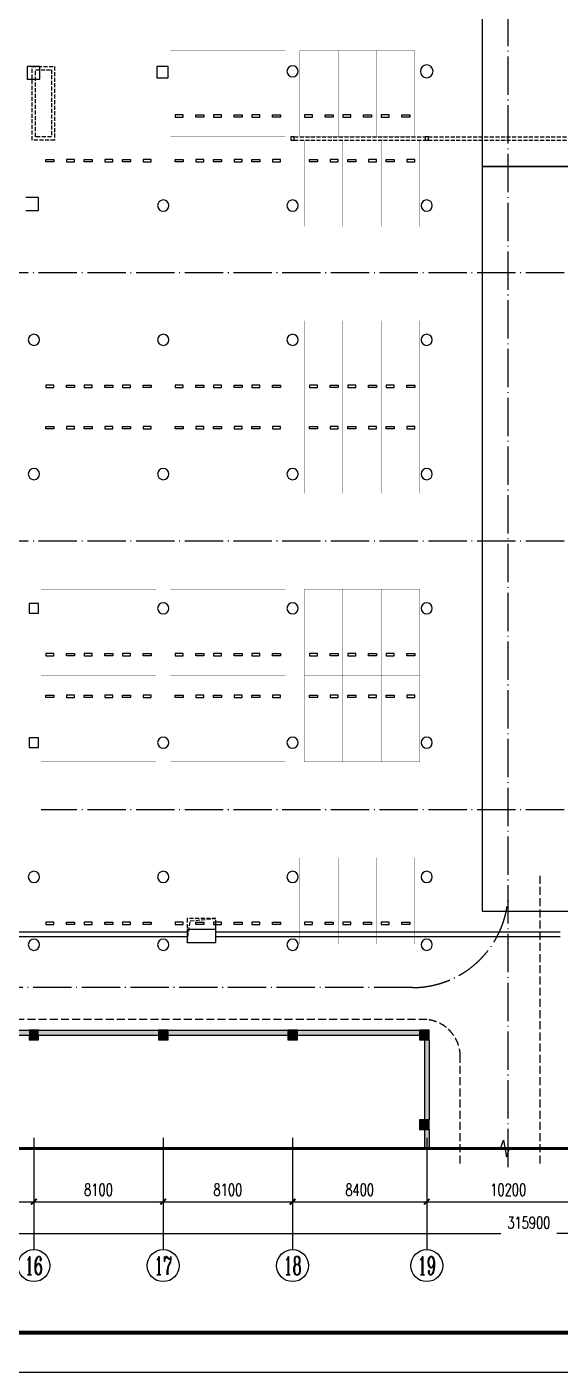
# Model space of a CAD drawing. Extents: x 3835738 to 4446688, y -234172 to 94826.
# Drawn here: x 4216773 to 4250158, y -233516 to -149295 of the extents above; entities that cross this region are included whole.
import ezdxf
from ezdxf.enums import TextEntityAlignment as Align

# ---------------------------------------------------------------- set-up
doc = ezdxf.new("R2010")
doc.units = 0
doc.header["$LTSCALE"] = 1000
doc.header["$MEASUREMENT"] = 0
for name, pattern in [('ACAD_ISO04W100', [30.5, 24, -3, 0.5, -3]), ('ACAD_ISO14W100', [25.5, 12, -3, 0.5, -3, 0.5, -3, 0.5, -3]), ('DASH', [0.35, 0.25, -0.1]), ('DOTE', [2.42, 2, -0.2, 0.02, -0.2])]:
    doc.linetypes.add(name, pattern=pattern)
for name, color, linetype in [('AXIS', 3, 'Continuous'), ('AXIS_TEXT', 3, 'Continuous'), ('COLUMN', 8, 'Continuous'), ('DIM_SYMB', 7, 'Continuous'), ('ELE_DIM', 3, 'Continuous'), ('PUB_DIM', 3, 'Continuous'), ('PUB_HATCH', 8, 'Continuous'), ('TK', 7, 'Continuous'), ('WALL', 255, 'Continuous'), ('WIRE', 210, 'Continuous'), ('用地红线', 9, 'Continuous'), ('竖井线', 8, 'DOTE'), ('车位', 8, 'Continuous'), ('车道中心线', 8, 'Continuous'), ('车道线', 8, 'Continuous'), ('防火卷帘', 9, 'DASH'), ('集水井', 8, 'Continuous')]:
    doc.layers.add(name, color=color, linetype=linetype)
doc.styles.add('_TCH_AXIS', font='COMPLEX', dxfattribs={"bigfont": 'GBCBIG'})
doc.styles.add('COMPLEX', font='COMPLEX')
doc.styles.add('DIM_FONT', font='SIMPLEX', dxfattribs={"width": 0.7, "bigfont": 'GBCBIG'})
doc.dimstyles.new('DIMN250', dxfattribs={"dimscale": 2.5, "dimtxt": 300, "dimasz": 100, "dimexe": 250, "dimexo": 300, "dimgap": 150, "dimtad": 1, "dimdec": 0, "dimzin": 0, "dimdsep": 46, "dimtxsty": 'DIM_FONT', "dimblk": 'ARCHTICK', "dimcen": 0.09, "dimdle": 150, "dimclrt": 7, "dimazin": 2, "dimtfac": 1, "dimtdec": 0, "dimtix": 1, "dimtmove": 2, "dimatfit": 3, "dimldrblk": 'ARCHTICK', "dimfxl": 0, "dimtolj": 1, "dimtzin": 0, "dimarcsym": 0})

# ---------------------------------------------------------------- blocks, each defined once
blk = doc.blocks.new('chewei')
at = {"color": 8, "elevation": 0}
for points in [[(3112289, -494749), (3112434, -494749), (3112434, -495249), (3112289, -495249)], [(3112289, -496549), (3112434, -496549), (3112434, -496049), (3112289, -496049)]]:
    blk.add_lwpolyline(points, close=True, dxfattribs=at)
at = {"layer": '车位', "const_width": 10, "elevation": 0}
blk.add_lwpolyline([(3108261, -495649), (3108261, -494449), (3113661, -494449), (3113661, -496849), (3108261, -496849), (3108261, -495649)], dxfattribs=at)
blk = doc.blocks.new('_ArchTick')
at = {"const_width": 0.5}
blk.add_lwpolyline([(-0.7, -0.7), (0.7, 0.7)], dxfattribs=at)
blk = doc.blocks.new('*D75')
at = {"layer": 'PUB_DIM', "color": 0, "lineweight": -2, "transparency": 16777216}
for p, q in [((4209108, -218793), (4209108, -223418)), ((4217208, -218793), (4217208, -223418)), ((4208733, -222793), (4217583, -222793))]:
    blk.add_line(p, q, dxfattribs=at)
at = {"layer": 'PUB_DIM', "color": 0, "lineweight": -2, "transparency": 16777216, "xscale": 250, "yscale": 250, "zscale": 250, "rotation": 180}
blk.add_blockref('_ArchTick', (4209108, -222793), dxfattribs=at)
at = {"layer": 'PUB_DIM', "color": 0, "lineweight": -2, "transparency": 16777216, "xscale": 250, "yscale": 250, "zscale": 250}
blk.add_blockref('_ArchTick', (4217208, -222793), dxfattribs=at)
at = {"layer": 'PUB_DIM', "color": 7, "transparency": 16777216, "insert": (4213158, -222043), "char_height": 750, "attachment_point": 5, "style": 'DIM_FONT'}
blk.add_mtext('\\A1;8100', dxfattribs=at)
blk = doc.blocks.new('*D76')
at = {"layer": 'PUB_DIM', "color": 0, "lineweight": -2, "transparency": 16777216}
for p, q in [((4217208, -218793), (4217208, -223418)), ((4225308, -218793), (4225308, -223418)), ((4216833, -222793), (4225683, -222793))]:
    blk.add_line(p, q, dxfattribs=at)
at = {"layer": 'PUB_DIM', "color": 0, "lineweight": -2, "transparency": 16777216, "xscale": 250, "yscale": 250, "zscale": 250, "rotation": 180}
blk.add_blockref('_ArchTick', (4217208, -222793), dxfattribs=at)
at = {"layer": 'PUB_DIM', "color": 0, "lineweight": -2, "transparency": 16777216, "xscale": 250, "yscale": 250, "zscale": 250}
blk.add_blockref('_ArchTick', (4225308, -222793), dxfattribs=at)
at = {"layer": 'PUB_DIM', "color": 7, "transparency": 16777216, "insert": (4221258, -222043), "char_height": 750, "attachment_point": 5, "style": 'DIM_FONT'}
blk.add_mtext('\\A1;8100', dxfattribs=at)
blk = doc.blocks.new('*D77')
at = {"layer": 'PUB_DIM', "color": 0, "lineweight": -2, "transparency": 16777216}
for p, q in [((4225308, -218793), (4225308, -223418)), ((4233408, -218793), (4233408, -223418)), ((4224933, -222793), (4233783, -222793))]:
    blk.add_line(p, q, dxfattribs=at)
at = {"layer": 'PUB_DIM', "color": 0, "lineweight": -2, "transparency": 16777216, "xscale": 250, "yscale": 250, "zscale": 250, "rotation": 180}
blk.add_blockref('_ArchTick', (4225308, -222793), dxfattribs=at)
at = {"layer": 'PUB_DIM', "color": 0, "lineweight": -2, "transparency": 16777216, "xscale": 250, "yscale": 250, "zscale": 250}
blk.add_blockref('_ArchTick', (4233408, -222793), dxfattribs=at)
at = {"layer": 'PUB_DIM', "color": 7, "transparency": 16777216, "insert": (4229358, -222043), "char_height": 750, "attachment_point": 5, "style": 'DIM_FONT'}
blk.add_mtext('\\A1;8100', dxfattribs=at)
blk = doc.blocks.new('*D78')
at = {"layer": 'PUB_DIM', "color": 0, "lineweight": -2, "transparency": 16777216}
for p, q in [((4233408, -218793), (4233408, -223418)), ((4241808, -218793), (4241808, -223418)), ((4233033, -222793), (4242183, -222793))]:
    blk.add_line(p, q, dxfattribs=at)
at = {"layer": 'PUB_DIM', "color": 0, "lineweight": -2, "transparency": 16777216, "xscale": 250, "yscale": 250, "zscale": 250, "rotation": 180}
blk.add_blockref('_ArchTick', (4233408, -222793), dxfattribs=at)
at = {"layer": 'PUB_DIM', "color": 0, "lineweight": -2, "transparency": 16777216, "xscale": 250, "yscale": 250, "zscale": 250}
blk.add_blockref('_ArchTick', (4241808, -222793), dxfattribs=at)
at = {"layer": 'PUB_DIM', "color": 7, "transparency": 16777216, "insert": (4237608, -222043), "char_height": 750, "attachment_point": 5, "style": 'DIM_FONT'}
blk.add_mtext('\\A1;8400', dxfattribs=at)
blk = doc.blocks.new('*D79')
at = {"layer": 'PUB_DIM', "color": 0, "lineweight": -2, "transparency": 16777216}
for p, q in [((4241808, -218793), (4241808, -223418)), ((4252008, -218793), (4252008, -223418)), ((4241433, -222793), (4252383, -222793))]:
    blk.add_line(p, q, dxfattribs=at)
at = {"layer": 'PUB_DIM', "color": 0, "lineweight": -2, "transparency": 16777216, "xscale": 250, "yscale": 250, "zscale": 250, "rotation": 180}
blk.add_blockref('_ArchTick', (4241808, -222793), dxfattribs=at)
at = {"layer": 'PUB_DIM', "color": 0, "lineweight": -2, "transparency": 16777216, "xscale": 250, "yscale": 250, "zscale": 250}
blk.add_blockref('_ArchTick', (4252008, -222793), dxfattribs=at)
at = {"layer": 'PUB_DIM', "color": 7, "transparency": 16777216, "insert": (4246908, -222043), "char_height": 750, "attachment_point": 5, "style": 'DIM_FONT'}
blk.add_mtext('\\A1;10200', dxfattribs=at)
blk = doc.blocks.new('*D100')
at = {"layer": 'PUB_DIM', "color": 0, "lineweight": -2, "transparency": 16777216}
for p, q in [((4093008, -218793), (4093008, -225418)), ((4408908, -218793), (4408908, -225418)), ((4092633, -224793), (4246451, -224793)), ((4409283, -224793), (4249951, -224793))]:
    blk.add_line(p, q, dxfattribs=at)
at = {"layer": 'PUB_DIM', "color": 0, "lineweight": -2, "transparency": 16777216, "xscale": 250, "yscale": 250, "zscale": 250, "rotation": 180}
blk.add_blockref('_ArchTick', (4093008, -224793), dxfattribs=at)
at = {"layer": 'PUB_DIM', "color": 0, "lineweight": -2, "transparency": 16777216, "xscale": 250, "yscale": 250, "zscale": 250}
blk.add_blockref('_ArchTick', (4408908, -224793), dxfattribs=at)
at = {"layer": 'PUB_DIM', "color": 7, "transparency": 16777216, "insert": (4248201, -224106), "char_height": 750, "attachment_point": 5, "style": 'DIM_FONT'}
blk.add_mtext('\\A1;315900', dxfattribs=at)
blk = doc.blocks.new('_AXISO')
blk.add_circle((0, 0), 0.5)
at = {"layer": 'AXIS_TEXT', "style": 'COMPLEX', "width": 1.041667}
blk.add_attdef('A', text='', height=0.56, dxfattribs=at).set_placement((-0.25, -0.28), (0.25, -0.28), align=Align.FIT)
blk = doc.blocks.new('A$C19C30915')
blk.add_lwpolyline([(625, 210875), (372125, 210875), (372125, 625), (625, 625)], close=True)
at = {"layer": 'TK', "ltscale": 0.6}
for points, const_width in [([(625, 210875), (372125, 210875), (372125, 625), (625, 625)], 62.5), ([(6875, 208375), (369625, 208375), (369625, 3125), (6875, 3125)], 250)]:
    blk.add_lwpolyline(points, close=True, dxfattribs=dict(at, const_width=const_width))

msp = doc.modelspace()

# ---------------------------------------------------------------- hatches: boundary and pattern name
at = {"layer": 'PUB_HATCH'}
for points in [[(4216907.8, -212372), (4216907.8, -212072), (4209457.8, -212072), (4209457.8, -212372)], [(4216907.8, -212672), (4217507.8, -212672), (4217507.8, -212072), (4216907.8, -212072)], [(4225007.8, -212372), (4225007.8, -212072), (4217507.8, -212072), (4217507.8, -212372)], [(4225007.8, -212672), (4225607.8, -212672), (4225607.8, -212072), (4225007.8, -212072)], [(4233107.8, -212372), (4233107.8, -212072), (4225607.8, -212072), (4225607.8, -212372)], [(4233107.8, -212672), (4233707.8, -212672), (4233707.8, -212072), (4233107.8, -212072)], [(4241357.8, -212372), (4241357.8, -212072), (4233707.8, -212072), (4233707.8, -212372)], [(4241357.8, -212672), (4241957.8, -212672), (4241957.8, -212072), (4241357.8, -212072)], [(4241957.8, -212672), (4241657.8, -212672), (4241657.8, -217671), (4241957.8, -217671)], [(4241357.8, -218272), (4241957.8, -218272), (4241957.8, -217672), (4241357.8, -217672)], [(4241957.8, -218272), (4241657.8, -218272), (4241657.8, -219469.5), (4241957.8, -219469.5)]]:
    msp.add_hatch(color=256, dxfattribs=at).paths.add_polyline_path(points)

# ---------------------------------------------------------------- linework, layer by layer
at = {"layer": 'AXIS'}
for p, q in [((4217207.8, -218793), (4217207.8, -225793.4)), ((4225307.8, -218793), (4225307.8, -225793.4)), ((4233407.8, -218793), (4233407.8, -225793.4)), ((4241807.8, -218793), (4241807.8, -225793.4))]:
    msp.add_line(p, q, dxfattribs=at)
at = {"layer": 'COLUMN'}
for p, q in [((4217582.8, -151772), (4216782.8, -151772)), ((4216782.8, -151772), (4216782.8, -152572)), ((4217582.8, -152572), (4217582.8, -151772)), ((4225607.8, -151772), (4224907.8, -151772)), ((4224907.8, -151772), (4224907.8, -152472)), ((4225607.8, -152472), (4225607.8, -151772)), ((4216782.8, -152572), (4217582.8, -152572)), ((4224907.8, -152472), (4225607.8, -152472)), ((4233507.8, -156172), (4233307.8, -156172)), ((4233307.8, -156172), (4233307.8, -156372)), ((4233307.8, -156372), (4233507.8, -156372)), ((4233507.8, -156372), (4233507.8, -156172)), ((4241907.8, -156172), (4241707.8, -156172)), ((4241707.8, -156172), (4241707.8, -156372)), ((4241707.8, -156372), (4241907.8, -156372)), ((4241907.8, -156372), (4241907.8, -156172)), ((4217507.8, -159972), (4216707.8, -159972)), ((4217507.8, -160772), (4217507.8, -159972)), ((4216707.8, -160772), (4217507.8, -160772)), ((4217507.8, -185372), (4216907.8, -185372)), ((4216907.8, -185372), (4216907.8, -185972)), ((4216907.8, -185972), (4217507.8, -185972)), ((4217507.8, -185972), (4217507.8, -185372)), ((4217507.8, -193772), (4216907.8, -193772)), ((4216907.8, -193772), (4216907.8, -194372)), ((4216907.8, -194372), (4217507.8, -194372)), ((4217507.8, -194372), (4217507.8, -193772)), ((4217507.8, -212072), (4216907.8, -212072)), ((4225607.8, -212072), (4225007.8, -212072)), ((4225007.8, -212072), (4225007.8, -212672)), ((4225607.8, -212672), (4225607.8, -212072)), ((4233707.8, -212072), (4233107.8, -212072)), ((4233107.8, -212072), (4233107.8, -212672)), ((4233707.8, -212672), (4233707.8, -212072)), ((4241957.8, -212072), (4241357.8, -212072)), ((4241357.8, -212072), (4241357.8, -212672)), ((4241957.8, -212672), (4241957.8, -212072)), ((4216907.8, -212372), (4216907.8, -212672)), ((4216907.8, -212672), (4217507.8, -212672)), ((4217507.8, -212672), (4217507.8, -212372)), ((4225007.8, -212672), (4225607.8, -212672)), ((4233107.8, -212672), (4233707.8, -212672)), ((4241357.8, -212672), (4241957.8, -212672)), ((4241957.8, -217672), (4241357.8, -217672)), ((4241357.8, -217672), (4241357.8, -218272)), ((4241957.8, -218272), (4241957.8, -217672)), ((4241357.8, -218272), (4241957.8, -218272))]:
    msp.add_line(p, q, dxfattribs=at)
for centre, radius, start, end in [((4233407.8, -152072), 350, 0, 180), ((4233407.8, -152072), 350, 180, 0), ((4241807.8, -152072), 400, 359.999519, 179.999519), ((4241807.8, -152072), 400, 179.999519, 359.999519), ((4225307.8, -160472), 350, 0, 180), ((4225307.8, -160472), 350, 180, 0), ((4233407.8, -160472), 350, 0, 180), ((4233407.8, -160472), 350, 180, 0), ((4241807.8, -160472), 350, 0, 180), ((4241807.8, -160472), 350, 180, 0), ((4217207.8, -168872), 350, 0, 180), ((4217207.8, -168872), 350, 180, 0), ((4225307.8, -168872), 350, 0, 180), ((4225307.8, -168872), 350, 180, 0), ((4233407.8, -168872), 350, 0, 180), ((4233407.8, -168872), 350, 180, 0), ((4241807.8, -168872), 350, 0, 180), ((4241807.8, -168872), 350, 180, 0), ((4217207.8, -177272), 350, 0, 180), ((4217207.8, -177272), 350, 180, 0), ((4225307.8, -177272), 350, 0, 180), ((4225307.8, -177272), 350, 180, 0), ((4233407.8, -177272), 350, 0, 180), ((4233407.8, -177272), 350, 180, 0), ((4241807.8, -177272), 350, 0, 180), ((4241807.8, -177272), 350, 180, 0), ((4225307.8, -185672), 350, 0, 180), ((4225307.8, -185672), 350, 180, 0), ((4233407.8, -185672), 350, 0, 180), ((4233407.8, -185672), 350, 180, 0), ((4241807.8, -185672), 350, 0, 180), ((4241807.8, -185672), 350, 180, 0), ((4225307.8, -194072), 350, 0, 180), ((4225307.8, -194072), 350, 180, 0), ((4233407.8, -194072), 350, 0, 180), ((4233407.8, -194072), 350, 180, 0), ((4241807.8, -194072), 350, 0, 180), ((4241807.8, -194072), 350, 180, 0), ((4217207.8, -202472), 350, 0, 180), ((4225307.8, -202472), 350, 0, 180), ((4233407.8, -202472), 350, 0, 180), ((4241807.8, -202472), 350, 0, 180), ((4217207.8, -202472), 350, 180, 0), ((4225307.8, -202472), 350, 180, 0), ((4233407.8, -202472), 350, 180, 0), ((4241807.8, -202472), 350, 180, 0), ((4217207.8, -206722), 350, 0, 180), ((4217207.8, -206722), 350, 180, 0), ((4225307.8, -206722), 350, 0, 180), ((4225307.8, -206722), 350, 180, 0), ((4233407.8, -206722), 350, 0, 180), ((4233407.8, -206722), 350, 180, 0), ((4241807.8, -206722), 350, 0, 180), ((4241807.8, -206722), 350, 180, 0)]:
    msp.add_arc(centre, radius, start, end, dxfattribs=at)
at = {"layer": 'DIM_SYMB'}
msp.add_lwpolyline([(4239771.2, -219469.5), (4246429.6, -219469.5), (4246620.7, -218944.5), (4246805.8, -219994.5), (4246992.1, -219469.5), (4253650.6, -219469.5)], dxfattribs=at)
at = {"layer": 'WALL'}
for p, q in [((4209457.8, -212072), (4216907.8, -212072)), ((4217507.8, -212072), (4225007.8, -212072)), ((4225607.8, -212072), (4233107.8, -212072)), ((4233707.8, -212072), (4241357.8, -212072)), ((4209457.8, -212372), (4216907.8, -212372)), ((4217507.8, -212372), (4225007.8, -212372)), ((4225607.8, -212372), (4233107.8, -212372)), ((4233707.8, -212372), (4241357.8, -212372)), ((4241657.8, -212672), (4241657.8, -217671)), ((4241957.8, -212672), (4241957.8, -217671)), ((4241657.8, -218272), (4241657.8, -219469.5)), ((4241957.8, -218272), (4241957.8, -219469.5))]:
    msp.add_line(p, q, dxfattribs=at)
at = {"layer": 'WIRE'}
for p, q in [((4245287.4, -123272), (4245287.4, -204622)), ((4315657.8, -158021.9), (4245287.4, -158021.9)), ((4245287.4, -204622), (4408757.8, -204622))]:
    msp.add_line(p, q, dxfattribs=at)
msp.add_lwpolyline([(4245287.4, -158021.9), (4358357.5, -158021.9)], dxfattribs=at)
at = {"layer": '用地红线', "linetype": 'ACAD_ISO14W100', "ltscale": 0.5, "const_width": 200}
msp.add_lwpolyline([(4414096.8, -219469.5), (4414077.9, -174584.8), (4414104.6, -52999.8, 0.4352131), (4394176.3, -31657.6), (4389175.6, -31775.3), (4389175.5, -32694.5), (4374089, -32692), (4374270.5, -35679.2), (4119740.5, -35679.5), (4119734.4, -32648), (4105541.7, -32645.9), (4105538.8, -31777.5), (4102911.2, -31783, 0.3915267), (4087812.1, -45454.8), (4087828.1, -219469.5), (4087828.1, -219469.5), (4414096.8, -219469.5)], format="xyb", dxfattribs=at)
at = {"layer": '竖井线', "linetype": 'DASH'}
for points in [[(4218507.8, -156372), (4217107.8, -156372), (4217107.8, -151772), (4218507.8, -151772)], [(4218307.8, -156172), (4217307.8, -156172), (4217307.8, -151972), (4218307.8, -151972)]]:
    msp.add_lwpolyline(points, close=True, dxfattribs=at)
at = {"layer": '车道中心线', "linetype": 'ACAD_ISO04W100', "ltscale": 0.1}
for p, q in [((4246907.8, -220641), (4246907.8, -97422)), ((4405957.8, -164672), (4095757.8, -164672)), ((4405957.8, -181472), (4095757.8, -181472)), ((4405957.8, -198272), (4217657.8, -198272)), ((4240907.8, -209397), (4187664.8, -209397))]:
    msp.add_line(p, q, dxfattribs=at)
msp.add_arc((4240907.8, -203397), 6000, 270, 0, dxfattribs=at)
at = {"layer": '车道线', "linetype": 'DASH', "ltscale": 2}
for p, q in [((4248907.8, -220403.4), (4248907.8, -202272)), ((4241807.8, -211397), (4187664.8, -211397)), ((4243907.8, -220403.4), (4243907.8, -213704))]:
    msp.add_line(p, q, dxfattribs=at)
msp.add_arc((4241582.9, -213711.1), 2324.9, 359.826409, 84.448254, dxfattribs=at)
at = {"layer": '防火卷帘'}
for p, q in [((4233507.8, -156172), (4241707.8, -156172)), ((4233507.8, -156372), (4241707.8, -156372)), ((4241907.8, -156172), (4251907.8, -156172)), ((4241907.8, -156372), (4251907.8, -156372))]:
    msp.add_line(p, q, dxfattribs=at)
at = {"layer": '集水井', "linetype": 'DASH'}
for p, q in [((4226807.5, -206572), (4226993.5, -205225.4)), ((4226993.5, -205225.4), (4228607.8, -205072))]:
    msp.add_line(p, q, dxfattribs=at)
at = {"layer": '集水井'}
for p, q in [((4226807.5, -205922), (4211208.2, -205922)), ((4226807.5, -206222), (4211208.2, -206222)), ((4250157.5, -205922), (4228607.8, -205922)), ((4250157.5, -206222), (4228607.8, -206222))]:
    msp.add_line(p, q, dxfattribs=at)
at = {"layer": '集水井', "linetype": 'DASH'}
msp.add_lwpolyline([(4228607.8, -205772), (4228607.8, -205072), (4226807.5, -205072), (4226807.5, -205772), (4226807.5, -205772)], dxfattribs=at)
at = {"layer": '集水井'}
msp.add_lwpolyline([(4226807.5, -206572), (4228607.8, -206572), (4228607.8, -205772), (4226807.5, -205772)], close=True, dxfattribs=at)

# ---------------------------------------------------------------- block references
at = {"layer": 'AXIS'}
ref = msp.add_blockref('_AXISO', (4217207.8, -226793.4), dxfattribs=dict(at, xscale=2000, yscale=2000, zscale=2000))
ref.add_attrib('A', '16', dxfattribs={"layer": 'AXIS_TEXT', "height": 1131.37, "style": '_TCH_AXIS', "width": 0.724138}).set_placement((4216642.1, -227359.1), (4217773.5, -227359.1), align=Align.FIT)
ref = msp.add_blockref('_AXISO', (4225307.8, -226793.4), dxfattribs=dict(at, xscale=2000, yscale=2000, zscale=2000))
ref.add_attrib('A', '17', dxfattribs={"layer": 'AXIS_TEXT', "height": 1131.37, "style": '_TCH_AXIS', "width": 0.724138}).set_placement((4224742.1, -227359.1), (4225873.5, -227359.1), align=Align.FIT)
ref = msp.add_blockref('_AXISO', (4233407.8, -226793.4), dxfattribs=dict(at, xscale=2000, yscale=2000, zscale=2000))
ref.add_attrib('A', '18', dxfattribs={"layer": 'AXIS_TEXT', "height": 1131.37, "style": '_TCH_AXIS', "width": 0.724138}).set_placement((4232842.1, -227359.1), (4233973.5, -227359.1), align=Align.FIT)
ref = msp.add_blockref('_AXISO', (4241807.8, -226793.4), dxfattribs=dict(at, xscale=2000, yscale=2000, zscale=2000))
ref.add_attrib('A', '19', dxfattribs={"layer": 'AXIS_TEXT', "height": 1131.37, "style": '_TCH_AXIS', "width": 0.724138}).set_placement((4241242.1, -227359.1), (4242373.5, -227359.1), align=Align.FIT)
at = {"layer": 'ELE_DIM'}
msp.add_blockref('A$C19C30915', (4073563.4, -234109.7), dxfattribs=at)
at = {"layer": '车位'}
for p, rotation in [((4722606.9, 2957489.1, 0), 270), ((4725006.9, 2957489.1, 0), 270), ((4727406.9, 2957489.1, 0), 270), ((4730706.9, 2957489.1, 0), 270), ((4733106.9, 2957489.1, 0), 270), ((4735506.9, 2957489.1, 0), 270), ((3723208.8, -3270033.2, 0), 90), ((3725608.8, -3270033.2, 0), 90), ((3728008.8, -3270033.2, 0), 90), ((3731308.8, -3270033.2, 0), 90), ((3733708.8, -3270033.2, 0), 90), ((3736108.8, -3270033.2, 0), 90), ((3739708.8, -3270033.2, 0), 90), ((3742108.8, -3270033.2, 0), 90), ((3744508.8, -3270033.2, 0), 90), ((4714506.9, 2940589.1, 0), 270), ((4716906.9, 2940589.1, 0), 270), ((4719306.9, 2940589.1, 0), 270), ((4722606.9, 2940589.1, 0), 270), ((4725006.9, 2940589.1, 0), 270), ((4727406.9, 2940589.1, 0), 270), ((4731006.9, 2940589.1, 0), 270), ((4733406.9, 2940589.1, 0), 270), ((4735806.9, 2940589.1, 0), 270), ((3723208.8, -3286733.2, 0), 90), ((3725608.8, -3286733.2, 0), 90), ((3728008.8, -3286733.2, 0), 90), ((3731308.8, -3286733.2, 0), 90), ((3733708.8, -3286733.2, 0), 90), ((3736108.8, -3286733.2, 0), 90), ((3739708.8, -3286733.2, 0), 90), ((3742108.8, -3286733.2, 0), 90), ((3744508.8, -3286733.2, 0), 90), ((4714506.9, 2923789.1, 0), 270), ((4716906.9, 2923789.1, 0), 270), ((4719306.9, 2923789.1, 0), 270), ((4722606.9, 2923789.1, 0), 270), ((4725006.9, 2923789.1, 0), 270), ((4727406.9, 2923789.1, 0), 270), ((4731006.9, 2923789.1, 0), 270), ((4733406.9, 2923789.1, 0), 270), ((4735806.9, 2923789.1, 0), 270), ((3723208.8, -3303533.2, 0), 90), ((3725608.8, -3303533.2, 0), 90), ((3728008.8, -3303533.2, 0), 90), ((3731308.8, -3303533.2, 0), 90), ((3733708.8, -3303533.2, 0), 90), ((3736108.8, -3303533.2, 0), 90), ((3739708.8, -3303533.2, 0), 90), ((3742108.8, -3303533.2, 0), 90), ((3744508.8, -3303533.2, 0), 90), ((4714506.9, 2906989.1, 0), 270), ((4716906.9, 2906989.1, 0), 270), ((4719306.9, 2906989.1, 0), 270), ((4722606.9, 2906989.1, 0), 270), ((4725006.9, 2906989.1, 0), 270), ((4727406.9, 2906989.1, 0), 270), ((4730706.9, 2906989.1, 0), 270), ((4733106.9, 2906989.1, 0), 270), ((4735506.9, 2906989.1, 0), 270)]:
    msp.add_blockref('chewei', p, dxfattribs=dict(at, rotation=rotation))

# ---------------------------------------------------------------- dimensions: what is measured, and where the dimension line sits
at = {"layer": 'PUB_DIM'}
dim = msp.add_linear_dim(base=(4408907.8, -224793.4), p1=(4093007.8, -218043), p2=(4408907.8, -218043), angle=0, dimstyle='DIMN250', dxfattribs=at)
dim.commit()
dim.dimension.update_dxf_attribs({"geometry": '*D100', "text_midpoint": (4248201.5, -224105.9), "dimtype": 129})
for p1, p2, picture, middle in [((4209107.8, -218043), (4217207.8, -218043), '*D75', (4213157.8, -222043.4)), ((4217207.8, -218043), (4225307.8, -218043), '*D76', (4221257.8, -222043.4)), ((4225307.8, -218043), (4233407.8, -218043), '*D77', (4229357.8, -222043.4)), ((4233407.8, -218043), (4241807.8, -218043), '*D78', (4237607.8, -222043.4)), ((4241807.8, -218043), (4252007.8, -218043), '*D79', (4246907.8, -222043.4))]:
    dim = msp.add_aligned_dim(p1=p1, p2=p2, distance=-4750.3, dimstyle='DIMN250', dxfattribs=at)
    dim.commit()
    dim.dimension.update_dxf_attribs({"geometry": picture, "text_midpoint": middle})

doc.saveas('drawing.dxf')
